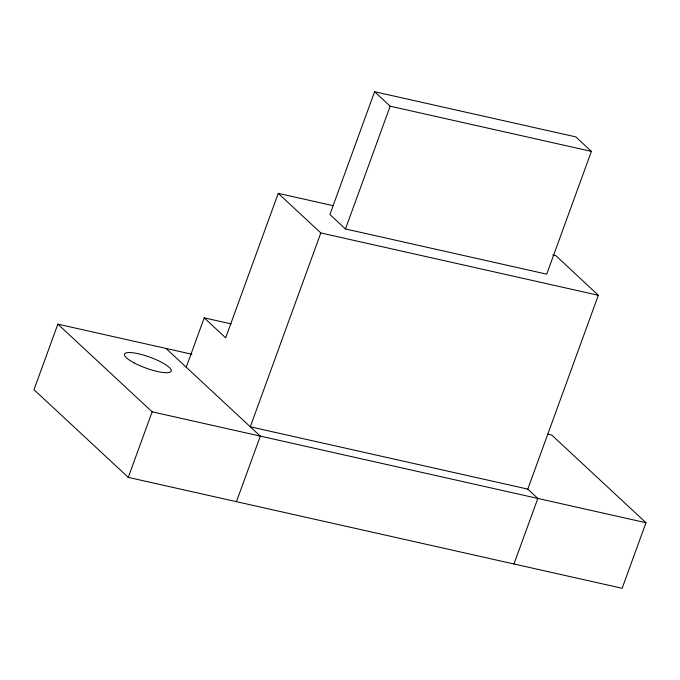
<?xml version="1.0" encoding="UTF-8"?>
<svg xmlns="http://www.w3.org/2000/svg" width="680" height="680" viewBox="0 0 680 680"><rect width="100%" height="100%" fill="white"/><g stroke="black" fill="none" stroke-linecap="round" stroke-linejoin="round"><path stroke-width="1.02" d="M191.921 354.254L57.859 324.148L34 389.708L128.273 477.385L622.14 588.285L646 522.733L551.726 435.055L547.604 434.129M128.273 477.385L152.142 411.825L57.859 324.148M186.235 367.225L204.213 317.849L231.132 323.901M333.166 205.691L278.256 193.358L225.675 337.815L204.213 317.849M278.256 193.358L320.832 232.959L250.282 426.793L527.79 489.107L537.829 498.44L513.961 563.992M374.595 91.715L329.911 214.481L345.482 228.964L546.712 274.159L591.396 151.385L575.824 136.901L374.595 91.715L390.175 106.191L591.396 151.385M236.453 501.679L260.312 436.118L166.039 348.44M345.482 228.964L390.175 106.191M527.79 489.107L598.34 295.273L555.925 255.714L552.814 255.017M320.832 232.959L598.34 295.273M152.142 411.825L646 522.733M134.147 362.907A24.829 5.797 20 0 0 171.181 371.221A24.829 5.797 20 0 0 138.355 353.753A24.829 5.797 20 0 0 134.147 362.907"/></g></svg>
